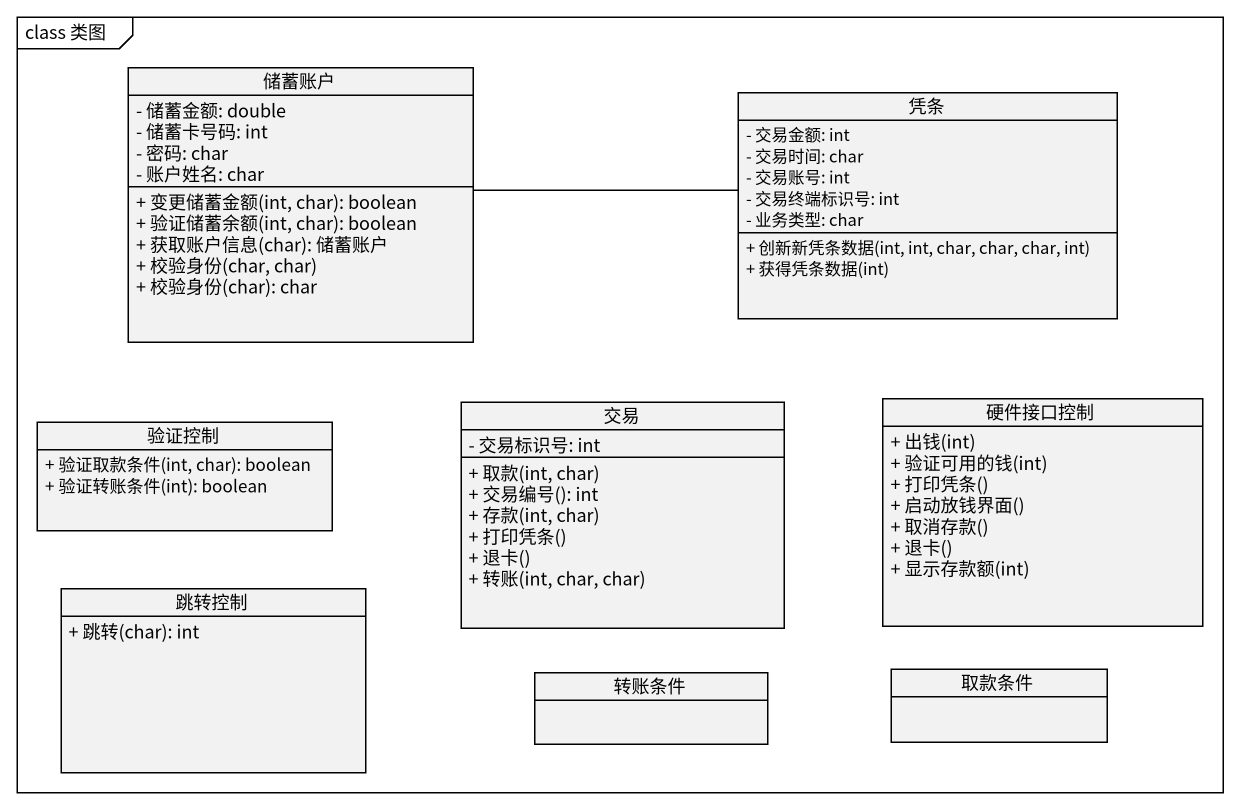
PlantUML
@startuml
mainframe class 类图
hide circle
hide empty members
skinparam classAttributeIconSize 0
class 储蓄账户 {
  - 储蓄金额: double
  - 储蓄卡号码: int
  - 密码: char
  - 账户姓名: char
  + 变更储蓄金额(int, char): boolean
  + 验证储蓄余额(int, char): boolean
  + 获取账户信息(char): 储蓄账户
  + 校验身份(char, char)
  + 校验身份(char): char
}
class 凭条 {
  - 交易金额: int
  - 交易时间: char
  - 交易账号: int
  - 交易终端标识号: int
  - 业务类型: char
  + 创新新凭条数据(int, int, char, char, char, int)
  + 获得凭条数据(int)
}
class 交易 {
  - 交易标识号: int
  + 取款(int, char)
  + 交易编号(): int
  + 存款(int, char)
  + 打印凭条()
  + 退卡()
  + 转账(int, char, char)
}
class 硬件接口控制 {
  + 出钱(int)
  + 验证可用的钱(int)
  + 打印凭条()
  + 启动放钱界面()
  + 取消存款()
  + 退卡()
  + 显示存款额(int)
}
class 验证控制 {
  + 验证取款条件(int, char): boolean
  + 验证转账条件(int): boolean
}
class 跳转控制 {
  + 跳转(char): int
}
class 转账条件
class 取款条件
储蓄账户 -right- 凭条
@enduml
